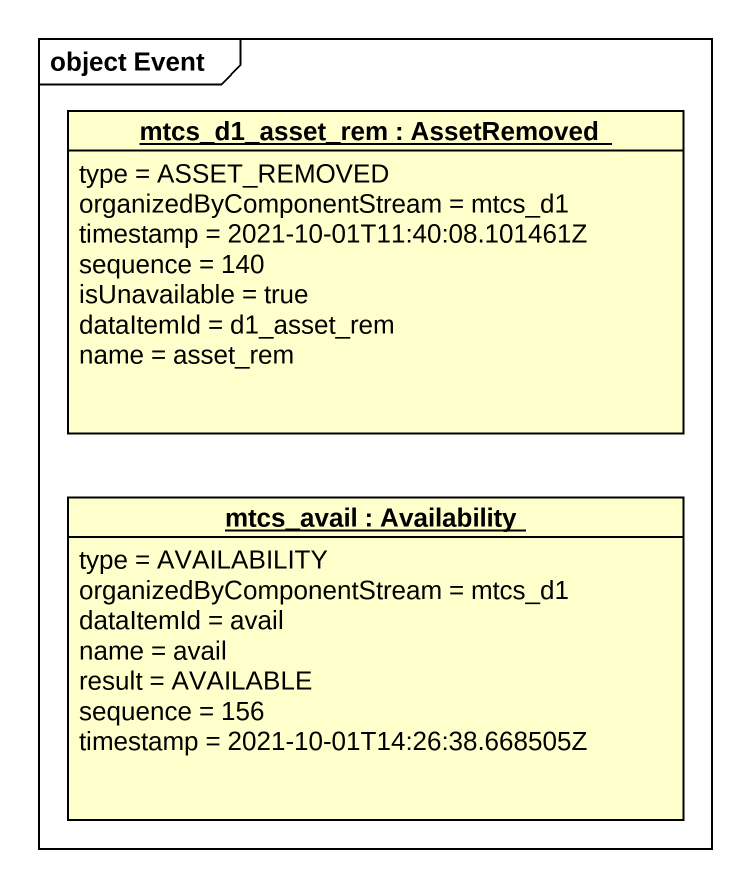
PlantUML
@startuml
mainframe object Event
hide circle
hide empty members
object "mtcs_d1_asset_rem : AssetRemoved" as mtcs_d1_asset_rem {
  type = ASSET_REMOVED
  organizedByComponentStream = mtcs_d1
  timestamp = 2021-10-01T11:40:08.101461Z
  sequence = 140
  isUnavailable = true
  dataItemId = d1_asset_rem
  name = asset_rem
}
object "mtcs_avail : Availability" as mtcs_avail {
  type = AVAILABILITY
  organizedByComponentStream = mtcs_d1
  dataItemId = avail
  name = avail
  result = AVAILABLE
  sequence = 156
  timestamp = 2021-10-01T14:26:38.668505Z
}
@enduml
